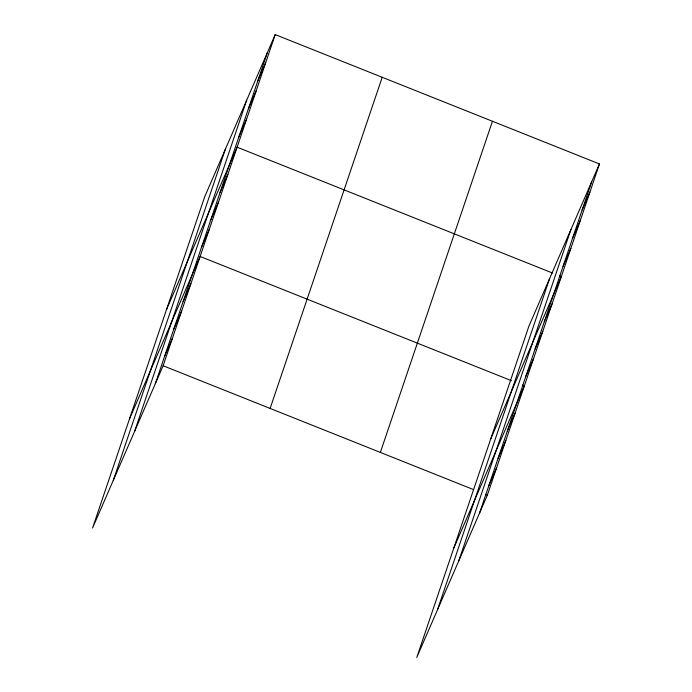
<?xml version="1.0" encoding="UTF-8"?>
<svg xmlns="http://www.w3.org/2000/svg" width="692" height="692" viewBox="0 0 692 692"><rect width="100%" height="100%" fill="white"/><g stroke="black" fill="none" stroke-linecap="round" stroke-linejoin="round"><path stroke-width="1.04" d="M113.28 480.395L225.358 149.247M134.62 431.306L246.707 100.158M155.337 383.662L267.423 52.506M275.208 34.6L204.642 196.891L92.555 528.048L163.13 365.748L275.208 34.6L599.445 163.952L487.358 495.109L416.792 657.4L528.87 326.252L599.445 163.952M270.122 408.436L382.209 77.288M380.358 452.421L492.444 121.264M437.508 609.756L549.595 278.599M458.848 560.658L570.935 229.51M479.573 513.014L591.66 181.858M257.9 80.653L265.685 62.747M248.367 108.8L256.161 90.894M238.844 136.947L246.629 119.041M166.538 309.488L237.105 147.188L552.415 272.985M220.073 192.419L227.858 174.514M210.826 219.736L218.611 201.83M201.58 247.061L209.365 229.156M129.542 418.764L200.118 256.473L511.466 380.687M183.086 301.695L190.871 283.789M173.83 329.02L181.624 311.115M164.584 356.337L172.377 338.431M582.128 210.005L589.913 192.099M572.604 238.152L580.389 220.246M563.072 266.299L570.857 248.393M490.766 438.84L561.333 276.541L559.352 275.753M544.301 321.771L552.086 303.866M535.054 349.088L542.839 331.183M525.808 376.413L533.593 358.508M453.779 548.116L524.346 385.825L522.365 385.037M507.314 431.047L515.099 413.141M498.067 458.372L505.852 440.467M488.82 485.689L496.605 467.783M163.13 365.748L473.484 489.573M485.377 494.313L487.358 495.109"/></g></svg>
